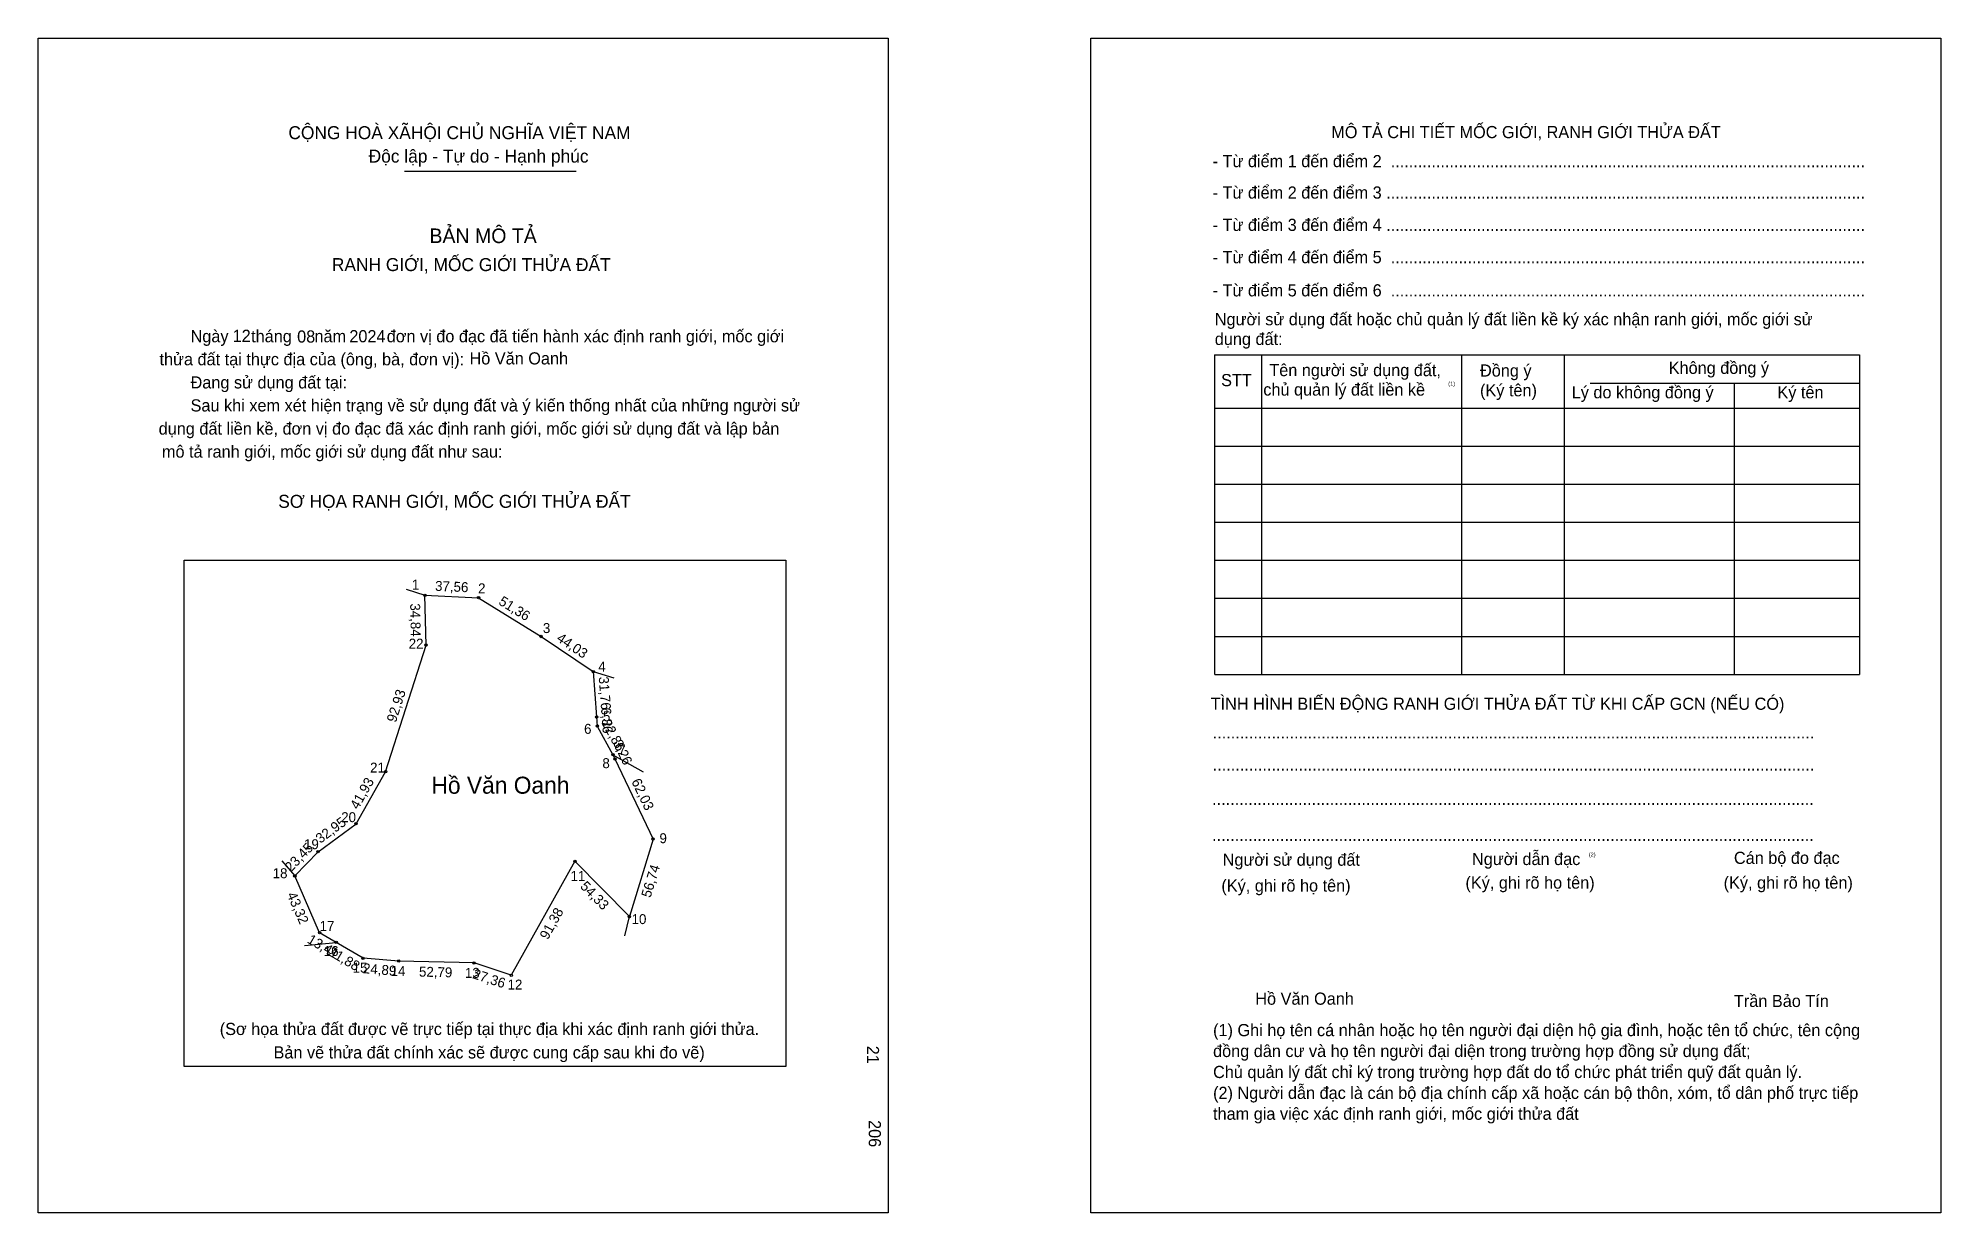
# Model space of a CAD drawing. Extents: x 546821 to 548151, y 1826230 to 1827052.
import ezdxf

# ---------------------------------------------------------------- set-up
doc = ezdxf.new("R2010")
doc.units = 0
for name, color, linetype in [('bmtKhungInTrang1', 7, 'Continuous'), ('bmtKhungInTrang2', 7, 'Continuous'), ('bmtNoiDung', 7, 'Continuous'), ('bmtTemplate', 7, 'Continuous'), ('CanhThua', 7, 'Continuous'), ('ChieuDaiCanhThua', 7, 'Continuous'), ('MocDinhThua', 7, 'Continuous'), ('RauThua', 7, 'Continuous'), ('SoHieuDinhThua', 7, 'Continuous'), ('TenChuSuDung', 7, 'Continuous')]:
    doc.layers.add(name, color=color, linetype=linetype)

msp = doc.modelspace()

# ---------------------------------------------------------------- linework, layer by layer
at = {"layer": 'bmtKhungInTrang1'}
msp.add_lwpolyline([(546821, 1827052.2), (547415.2, 1827052.2), (547415.2, 1826230.3), (546821, 1826230.3)], close=True, dxfattribs=at)
at = {"layer": 'bmtKhungInTrang2'}
msp.add_lwpolyline([(547557, 1827052.2), (548151.2, 1827052.2), (548151.2, 1826230.3), (547557, 1826230.3)], close=True, dxfattribs=at)
at = {"layer": 'bmtTemplate'}
for p, q in [((547077.1, 1826959.1), (547197.2, 1826959.1)), ((547676.2, 1826830.6), (547676.2, 1826607.1)), ((547816, 1826830.6), (547816, 1826607.1)), ((547887.9, 1826830.8), (547887.9, 1826607.1)), ((548094.3, 1826830.6), (548094.3, 1826607.1)), ((547906.1, 1826810.9), (548094.3, 1826810.9)), ((547643.6, 1826793.3), (548094.3, 1826793.3)), ((547643.6, 1826766.7), (548094.3, 1826766.7)), ((547643.6, 1826740.1), (548094.3, 1826740.1)), ((547643.6, 1826713.5), (548094.3, 1826713.5)), ((547643.6, 1826686.9), (548094.3, 1826686.9)), ((547643.6, 1826660.3), (548094.3, 1826660.3)), ((547643.6, 1826633.7), (548094.3, 1826633.7)), ((547643.6, 1826607.1), (548094.3, 1826607.1))]:
    msp.add_line(p, q, dxfattribs=at)
for points in [[(547643.3, 1826830.6), (548094.3, 1826830.6)], [(547643.3, 1826830.6), (547643.3, 1826607.1)], [(548006.6, 1826810.6), (548006.6, 1826607.1)]]:
    msp.add_lwpolyline(points, dxfattribs=at)
msp.add_lwpolyline([(546923.2, 1826332.7), (546923.2, 1826686.9), (547343.7, 1826686.9), (547343.7, 1826332.7)], close=True, dxfattribs=at)
at = {"layer": 'CanhThua'}
for p, q in [((547091.4, 1826662.4), (547128.9, 1826660.7)), ((547092.2, 1826627.6), (547091.4, 1826662.4)), ((547128.9, 1826660.7), (547172.6, 1826633.6)), ((547172.6, 1826633.6), (547209.1, 1826609)), ((547063.9, 1826539), (547092.2, 1826627.6)), ((547209.1, 1826609), (547211.4, 1826577.3)), ((547211.4, 1826577.3), (547211.9, 1826570.9)), ((547211.9, 1826570.9), (547222.9, 1826550.9)), ((547222.9, 1826550.9), (547224.3, 1826547.9)), ((547043.3, 1826502.6), (547063.9, 1826539)), ((547224.3, 1826547.9), (547250.9, 1826491.9)), ((547016.7, 1826483), (547043.3, 1826502.6)), ((547250.9, 1826491.9), (547234.4, 1826437.7)), ((547000.5, 1826466.1), (547016.7, 1826483)), ((547196.3, 1826476.4), (547151.8, 1826396.6)), ((547234.4, 1826437.7), (547196.3, 1826476.4)), ((547017.8, 1826426.4), (547000.5, 1826466.1)), ((547029.4, 1826419.6), (547017.8, 1826426.4)), ((547048.2, 1826408.5), (547029.4, 1826419.6)), ((547073.1, 1826406.5), (547048.2, 1826408.5)), ((547125.8, 1826405.2), (547073.1, 1826406.5)), ((547151.8, 1826396.6), (547125.8, 1826405.2))]:
    msp.add_line(p, q, dxfattribs=at)
at = {"layer": 'MocDinhThua'}
for centre in [(547091.4, 1826662.4), (547128.9, 1826660.7), (547172.6, 1826633.6), (547092.2, 1826627.6), (547209.1, 1826609), (547211.4, 1826577.3), (547211.9, 1826570.9), (547222.9, 1826550.9), (547063.9, 1826539), (547224.3, 1826547.9), (547043.3, 1826502.6), (547016.7, 1826483), (547250.9, 1826491.9), (547196.3, 1826476.4), (547000.5, 1826466.1), (547234.4, 1826437.7), (547017.8, 1826426.4), (547029.4, 1826419.6), (547048.2, 1826408.5), (547073.1, 1826406.5), (547125.8, 1826405.2), (547151.8, 1826396.6)]:
    msp.add_circle(centre, 0.835, dxfattribs=at)
at = {"layer": 'RauThua'}
for p, q in [((547078.3, 1826666.8), (547091.4, 1826662.4)), ((547209.1, 1826609), (547223.4, 1826604.7)), ((547209.1, 1826609), (547223.4, 1826604.7)), ((547222.9, 1826550.9), (547244.1, 1826538.8)), ((546991.3, 1826476.6), (547000.5, 1826466.1)), ((547231.2, 1826424.1), (547234.4, 1826437.7)), ((547007.2, 1826417.5), (547029.4, 1826419.6))]:
    msp.add_line(p, q, dxfattribs=at)

# ---------------------------------------------------------------- texts
at = {"layer": 'bmtNoiDung'}
for s, height, p in [('12', 8.5, (546957, 1826839.7)), ('08', 8.5, (547002.1, 1826839.2)), ('2024', 8.5, (547038.6, 1826839.4)), ('Hồ Văn Oanh', 8.503, (547122.6, 1826823.9)), ('Hồ Văn Oanh', 8.503, (547671.9, 1826376))]:
    msp.add_text(s, height=height, dxfattribs=at).set_placement(p)
for s, p in [('21', (547400.4, 1826347.3)), ('206', (547401.7, 1826295.3))]:
    msp.add_text(s, height=8.5, rotation=270, dxfattribs=at).set_placement(p)
at = {"layer": 'bmtTemplate'}
for s, height, p in [('CỘNG HOÀ XÃHỘI CHỦ NGHĨA VIỆT NAM', 9.069, (546996, 1826981.5)), ('MÔ TẢ CHI TIẾT MỐC GIỚI, RANH GIỚI THỬA ĐẤT', 8.499, (547725, 1826982.2)), ('Độc lập - Tự do - Hạnh phúc', 9.069, (547052.1, 1826965.1)), ('- Từ điểm 1 đến điểm 2  .........................................................................................................', 8.4994, (547642.1, 1826961.9)), ('- Từ điểm 2 đến điểm 3 ..........................................................................................................', 8.4994, (547642.1, 1826939.9)), ('- Từ điểm 3 đến điểm 4 ..........................................................................................................', 8.4994, (547642.1, 1826917.3)), ('BẢN MÔ TẢ', 10.2, (547094.6, 1826908.8)), ('RANH GIỚI, MỐC GIỚI THỬA ĐẤT', 9.069, (547026.4, 1826889.2)), ('- Từ điểm 4 đến điểm 5  .........................................................................................................', 8.4994, (547642.1, 1826894.7)), ('- Từ điểm 5 đến điểm 6  .........................................................................................................', 8.4994, (547642.1, 1826871.5)), ('Người sử dụng đất hoặc chủ quản lý đất liền kề ký xác nhận ranh giới, mốc giới sử', 8.499, (547643.6, 1826851.3)), ('Ngày     tháng     năm         đơn vị đo đạc đã tiến hành xác định ranh giới, mốc giới ', 8.503, (546927.6, 1826839.4)), ('dụng đất:', 8.5, (547643.6, 1826837.5)), ('thửa đất tại thực địa của (ông, bà, đơn vị):', 8.503, (546905.9, 1826823.3)), ('Đang sử dụng đất tại:', 8.503, (546927.6, 1826807.1)), ('STT', 8.5, (547648, 1826808.7)), ('Tên người sử dụng đất,', 8.499, (547681.7, 1826815.7)), ('Đồng ý', 8.5, (547829, 1826815.4)), ('Không đồng ý', 8.499, (547960.9, 1826817.3)), ('chủ quản lý đất liền kề', 8.499, (547677.5, 1826802.1)), ('(1)', 2.83, (547806.8, 1826809)), ('(Ký tên)', 8.5, (547829, 1826801.6)), ('Lý do không đồng ý', 8.499, (547893.1, 1826800.2)), ('Ký tên', 8.5, (548036.9, 1826800.2)), ('Sau khi xem xét hiện trạng về sử dụng đất và ý kiến thống nhất của những người sử ', 8.503, (546927.6, 1826791)), ('dụng đất liền kề, đơn vị đo đạc đã xác định ranh giới, mốc giới sử dụng đất và lập bản', 8.503, (546905.3, 1826774.8)), ('mô tả ranh giới, mốc giới sử dụng đất như sau:', 8.503, (546907.6, 1826758.7)), ('SƠ HỌA RANH GIỚI, MỐC GIỚI THỬA ĐẤT', 9.069, (546988.9, 1826723.6)), ('TÌNH HÌNH BIẾN ĐỘNG RANH GIỚI THỬA ĐẤT TỪ KHI CẤP GCN (NẾU CÓ)', 8.499, (547640.7, 1826582.3)), ('.....................................................................................................................................', 8.5121, (547642.1, 1826562.3)), ('.....................................................................................................................................', 8.5121, (547642.1, 1826539.7)), ('.....................................................................................................................................', 8.5121, (547641.7, 1826515.7)), ('.....................................................................................................................................', 8.5121, (547641.7, 1826490.5)), ('Người dẫn đạc', 8.499, (547823.4, 1826473.7)), ('Cán bộ đo đạc', 8.499, (548006.5, 1826474.5)), ('Người sử dụng đất', 8.499, (547649.1, 1826473.2)), ('(2)', 2.83, (547905, 1826479.6)), ('(Ký, ghi rõ họ tên)', 8.499, (547648.2, 1826455.1)), ('(Ký, ghi rõ họ tên)', 8.499, (547818.8, 1826457.2)), ('(Ký, ghi rõ họ tên)', 8.499, (547999.3, 1826457.2)), ('Trần Bảo Tín', 8.499, (548006.5, 1826374.4)), ('(Sơ họa thửa đất được vẽ trực tiếp tại thực địa khi xác định ranh giới thửa.', 8.503, (546948, 1826354.8)), ('(1) Ghi họ tên cá nhân hoặc họ tên người đại diện hộ gia đình, hoặc tên tổ chức, tên cộng', 8.499, (547642.4, 1826354)), ('Bản vẽ thửa đất chính xác sẽ được cung cấp sau khi đo vẽ)', 8.503, (546985.6, 1826338.4)), ('đồng dân cư và họ tên người đại diện trong trường hợp đồng sử dụng đất;', 8.499, (547642.4, 1826339.4)), ('Chủ quản lý đất chỉ ký trong trường hợp đất do tổ chức phát triển quỹ đất quản lý.', 8.499, (547642.4, 1826324.7)), ('(2) Người dẫn đạc là cán bộ địa chính cấp xã hoặc cán bộ thôn, xóm, tổ dân phố trực tiếp', 8.499, (547642.4, 1826310.1)), ('tham gia việc xác định ranh giới, mốc giới thửa đất', 8.499, (547642.4, 1826295.5))]:
    msp.add_text(s, height=height, dxfattribs=at).set_placement(p)
at = {"layer": 'ChieuDaiCanhThua'}
for s, rotation, p in [('37,56', 357.3235, (547098.4, 1826665.6)), ('34,84', 271.2449, (547081.1, 1826656.7)), ('51,36', 328.218, (547142.4, 1826656.4)), ('44,03', 325.9779, (547182.9, 1826630.9)), ('31,76', 274.2306, (547212.9, 1826605.3)), ('92,93', 72.3192, (547071.1, 1826573)), ('6,36', 274.2351, (547214.5, 1826583.6)), ('22,86', 298.6433, (547214.7, 1826573.1)), ('3,26', 295.4633, (547222.7, 1826559.3)), ('41,93', 60.4527, (547044.7, 1826512.1)), ('62,03', 295.4596, (547235.6, 1826532.2)), ('32,95', 36.3304, (547018.3, 1826488.5)), ('23,45', 46.1868, (546997.8, 1826468.4)), ('56,74', 73.0226, (547249.1, 1826450.4)), ('54,33', 314.4907, (547199.5, 1826458.3)), ('43,32', 293.578, (546994.8, 1826453)), ('91,38', 60.8705, (547177.3, 1826421)), ('13,41', 329.5462, (547008.6, 1826419.7)), ('21,88', 329.5432, (547023.2, 1826411.1)), ('24,89', 355.3585, (547047.9, 1826398.1)), ('52,79', 358.5356, (547087.2, 1826395.7)), ('27,36', 341.781, (547124.2, 1826394.7))]:
    msp.add_text(s, height=6.96, rotation=rotation, dxfattribs=at).set_placement(p)
at = {"layer": 'SoHieuDinhThua'}
for s, p in [('1', (547082.3, 1826666.4)), ('2', (547128.6, 1826663.8)), ('3', (547173.9, 1826636)), ('22', (547080.1, 1826625.1)), ('4', (547212.6, 1826609)), ('5', (547215.9, 1826574.3)), ('6', (547202.7, 1826565.5)), ('7', (547226.6, 1826550.6)), ('21', (547053.1, 1826538.4)), ('8', (547215.5, 1826541.5)), ('20', (547032.9, 1826503.7)), ('19', (547006.9, 1826484.8)), ('9', (547255.4, 1826489)), ('18', (546985, 1826464.5)), ('11', (547193.2, 1826462.6)), ('17', (547017.8, 1826427.6)), ('10', (547235.9, 1826432.4)), ('16', (547020.7, 1826410.1)), ('15', (547040.9, 1826398.4)), ('14', (547067.5, 1826396.1)), ('13', (547119.4, 1826394.8)), ('12', (547149.2, 1826386.6))]:
    msp.add_text(s, height=6.96, dxfattribs=at).set_placement(p)
at = {"layer": 'TenChuSuDung'}
msp.add_text('Hồ Văn Oanh', height=11.905, dxfattribs=at).set_placement((547096, 1826523.6))

doc.saveas('drawing.dxf')
